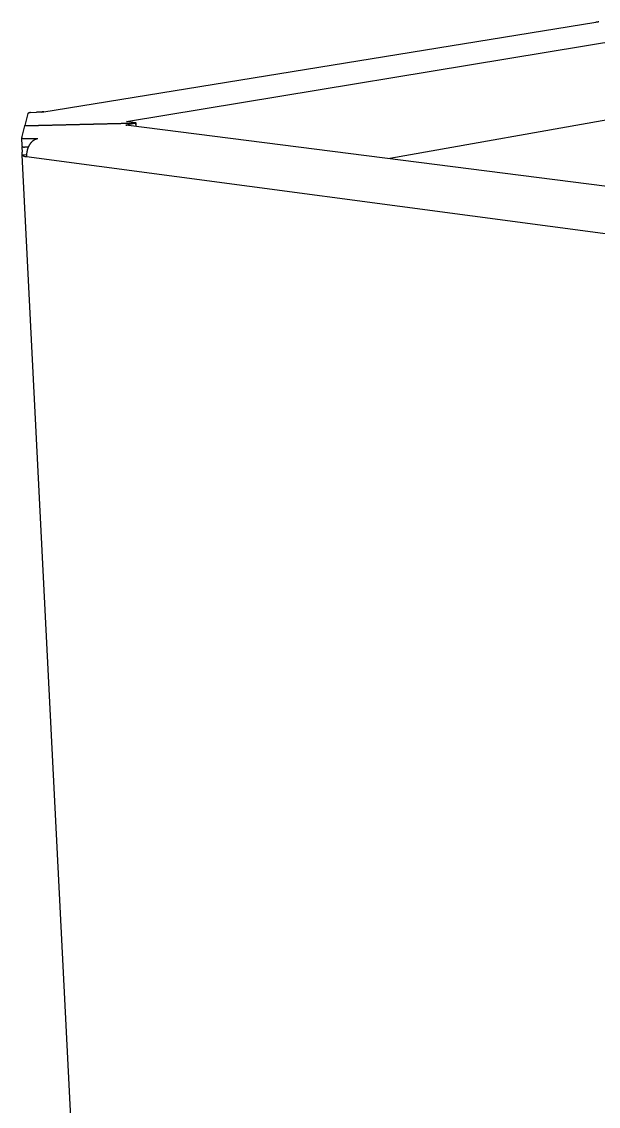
# Model space of a CAD drawing. Header units: millimetres. Extents: x -665 to 1920, y -373 to 1434.
# Drawn here: x -262.4 to -155.2, y 216.6 to 418.3 of the extents above; entities that cross this region are included whole.
import ezdxf

# ---------------------------------------------------------------- set-up
doc = ezdxf.new("R2010")
doc.units = ezdxf.units.MM
doc.header["$MEASUREMENT"] = 0
doc.layers.add('Domyślny', color=7, linetype='Continuous', true_color=0x000000)
doc.layers.add('Utwórz2D linie widoczne', color=7, linetype='Continuous', true_color=0x000000)

msp = doc.modelspace()

# ---------------------------------------------------------------- linework, layer by layer
at = {"layer": 'Domyślny'}
for p, q in [((-242.92, 399.76), (-140.62, 416.69)), ((-261.48, 393.23), (-18.23, 360.95))]:
    msp.add_line(p, q, dxfattribs=at)
at = {"layer": 'Utwórz2D linie widoczne'}
for p, q in [((-258.62, 401.53), (-155.65, 418.25)), ((-155.65, 418.25), (-155.54, 418.27)), ((-155.54, 418.27), (-155.42, 418.28)), ((-155.42, 418.28), (-155.3, 418.29)), ((-155.3, 418.29), (-155.18, 418.29)), ((-155.27, 418.29), (-155.26, 418.3)), ((-155.27, 418.29), (-155.27, 418.29)), ((-155.26, 418.3), (-155.25, 418.3)), ((-155.25, 418.3), (-155.24, 418.31)), ((-155.25, 418.3), (-155.25, 418.3)), ((-155.24, 418.31), (-155.23, 418.31)), ((-155.23, 418.31), (-155.22, 418.32)), ((-155.23, 418.31), (-155.23, 418.31)), ((-155.22, 418.32), (-155.21, 418.32)), ((-155.21, 418.32), (-155.2, 418.32)), ((-155.2, 418.32), (-155.2, 418.32)), ((-155.2, 418.32), (-155.19, 418.32)), ((-155.19, 418.32), (-155.18, 418.33)), ((-155.11, 418.3), (-155.18, 418.29)), ((-261.04, 401.37), (-261.06, 401.36)), ((-261.01, 401.38), (-261.04, 401.37)), ((-260.99, 401.39), (-261.01, 401.38)), ((-260.96, 401.39), (-260.99, 401.39)), ((-260.94, 401.4), (-260.96, 401.39)), ((-260.91, 401.4), (-260.94, 401.4)), ((-260.88, 401.41), (-260.91, 401.4)), ((-260.86, 401.41), (-260.88, 401.41)), ((-260.83, 401.41), (-260.86, 401.41)), ((-260.8, 401.41), (-260.83, 401.41)), ((-260.78, 401.41), (-260.8, 401.41)), ((-260.78, 401.41), (-259.66, 401.5)), ((-258.25, 401.53), (-259.66, 401.5)), ((-258.62, 401.53), (-258.67, 401.53)), ((-258.58, 401.54), (-258.62, 401.53)), ((-258.53, 401.54), (-258.58, 401.54)), ((-258.48, 401.54), (-258.53, 401.54)), ((-258.44, 401.55), (-258.48, 401.54)), ((-258.39, 401.55), (-258.44, 401.55)), ((-258.35, 401.54), (-258.39, 401.55)), ((-258.3, 401.54), (-258.35, 401.54)), ((-258.25, 401.53), (-258.3, 401.54)), ((-261.83, 398.98), (-241.39, 399.44)), ((-261.27, 401.24), (-261.82, 399.03)), ((-261.82, 399.03), (-241.38, 399.49)), ((-261.25, 401.26), (-261.27, 401.24)), ((-261.23, 401.27), (-261.25, 401.26)), ((-261.21, 401.29), (-261.23, 401.27)), ((-261.19, 401.3), (-261.21, 401.29)), ((-261.16, 401.32), (-261.19, 401.3)), ((-261.14, 401.33), (-261.16, 401.32)), ((-261.11, 401.34), (-261.14, 401.33)), ((-261.09, 401.35), (-261.11, 401.34)), ((-261.06, 401.36), (-261.09, 401.35)), ((-241.26, 399.4), (-243.02, 399.11)), ((-242.92, 399.76), (-242.86, 399.77)), ((-241.24, 399.54), (-242.92, 399.76)), ((-242.86, 399.77), (-242.82, 399.76)), ((-242.86, 399.75), (-242.86, 399.77)), ((-242.82, 399.76), (-242.77, 399.75)), ((-242.77, 399.75), (-242.73, 399.74)), ((-242.73, 399.74), (-242.68, 399.73)), ((-242.68, 399.73), (-242.64, 399.72)), ((-241.39, 399.44), (-241.36, 399.44)), ((-241.38, 399.49), (-241.35, 399.49)), ((-241.36, 399.44), (-241.34, 399.44)), ((-241.35, 399.49), (-241.31, 399.49)), ((-241.34, 399.44), (-241.31, 399.44)), ((-241.31, 399.49), (-241.28, 399.5)), ((-241.31, 399.44), (-241.28, 399.44)), ((-241.28, 399.5), (-241.24, 399.5)), ((-241.28, 399.44), (-241.25, 399.44)), ((-241.26, 399.39), (-241.26, 399.4)), ((-241.26, 399.4), (-241.26, 399.4)), ((-241.26, 399.4), (-241.26, 399.4)), ((-241.26, 399.4), (-241.26, 399.4)), ((-241.25, 399.39), (-241.26, 399.39)), ((-241.26, 399.39), (-241.26, 399.39)), ((-241.26, 399.39), (-241.26, 399.39)), ((-241.26, 399.39), (-241.26, 399.39)), ((-241.26, 399.39), (-241.26, 399.39)), ((-241.25, 399.44), (-241.25, 399.44)), ((-241.25, 399.44), (-241.25, 399.44)), ((-241.25, 399.44), (-241.25, 399.44)), ((-241.25, 399.44), (-241.25, 399.44)), ((-241.25, 399.44), (-241.25, 399.44)), ((-241.25, 399.44), (-241.25, 399.44)), ((-241.25, 399.44), (-241.25, 399.44)), ((-241.25, 399.44), (-241.25, 399.44)), ((-241.25, 399.44), (-241.25, 399.44)), ((-241.25, 399.44), (-241.24, 399.44)), ((-241.25, 399.38), (-241.25, 399.39)), ((-241.25, 399.39), (-241.25, 399.39)), ((-241.25, 399.39), (-241.25, 399.39)), ((-241.25, 399.39), (-241.25, 399.39)), ((-241.25, 399.39), (-241.25, 399.39)), ((-241.25, 399.39), (-241.25, 399.39)), ((-241.25, 399.39), (-241.25, 399.39)), ((-241.25, 399.39), (-241.25, 399.39)), ((-241.24, 399.38), (-241.25, 399.38)), ((-241.25, 399.38), (-241.25, 399.38)), ((-241.24, 399.54), (-241.24, 399.55)), ((-241.24, 399.55), (-241.23, 399.55)), ((-241.24, 399.54), (-241.24, 399.54)), ((-241.24, 399.54), (-241.24, 399.54)), ((-241.24, 399.49), (-241.24, 399.5)), ((-241.24, 399.5), (-241.24, 399.5)), ((-241.24, 399.5), (-241.24, 399.5)), ((-241.24, 399.5), (-241.24, 399.5)), ((-241.24, 399.5), (-241.24, 399.5)), ((-241.24, 399.5), (-241.24, 399.5)), ((-241.24, 399.5), (-241.24, 399.5)), ((-241.24, 399.5), (-241.24, 399.5)), ((-241.23, 399.49), (-241.24, 399.49)), ((-241.24, 399.49), (-241.24, 399.49)), ((-241.24, 399.49), (-241.24, 399.49)), ((-241.24, 399.49), (-241.24, 399.49)), ((-241.24, 399.49), (-241.24, 399.49)), ((-241.24, 399.44), (-241.24, 399.45)), ((-241.24, 399.45), (-241.24, 399.45)), ((-241.24, 399.45), (-241.24, 399.45)), ((-241.24, 399.45), (-241.24, 399.45)), ((-241.24, 399.45), (-241.24, 399.45)), ((-241.24, 399.45), (-241.24, 399.45)), ((-241.24, 399.45), (-241.24, 399.45)), ((-241.24, 399.45), (-241.24, 399.45)), ((-241.24, 399.45), (-241.23, 399.45)), ((-241.23, 399.38), (-241.24, 399.38)), ((-241.24, 399.38), (-241.24, 399.38)), ((-241.24, 399.38), (-241.24, 399.38)), ((-241.24, 399.38), (-241.24, 399.38)), ((-241.24, 399.38), (-241.24, 399.38)), ((-241.24, 399.38), (-241.24, 399.38)), ((-241.24, 399.38), (-241.24, 399.38)), ((-241.24, 399.38), (-241.24, 399.38)), ((-241.24, 399.38), (-241.24, 399.38)), ((-241.23, 399.55), (-241.23, 399.55)), ((-241.23, 399.55), (-241.23, 399.55)), ((-241.23, 399.55), (-241.23, 399.55)), ((-241.23, 399.55), (-241.23, 399.55)), ((-241.23, 399.55), (-241.23, 399.55)), ((-241.23, 399.55), (-241.23, 399.55)), ((-241.23, 399.55), (-241.23, 399.55)), ((-241.23, 399.55), (-241.23, 399.55)), ((-241.23, 399.55), (-241.23, 399.55)), ((-241.23, 399.55), (-241.22, 399.55)), ((-241.22, 399.49), (-241.23, 399.49)), ((-241.23, 399.49), (-241.23, 399.49)), ((-241.23, 399.49), (-241.23, 399.49)), ((-241.23, 399.49), (-241.23, 399.49)), ((-241.23, 399.49), (-241.23, 399.49)), ((-241.23, 399.49), (-241.23, 399.49)), ((-241.23, 399.49), (-241.23, 399.49)), ((-241.23, 399.49), (-241.23, 399.49)), ((-241.23, 399.49), (-241.23, 399.49)), ((-241.23, 399.49), (-241.23, 399.49)), ((-241.23, 399.45), (-241.23, 399.45)), ((-241.23, 399.45), (-241.23, 399.45)), ((-241.23, 399.45), (-241.23, 399.45)), ((-241.23, 399.45), (-241.23, 399.45)), ((-241.23, 399.45), (-241.23, 399.45)), ((-241.23, 399.45), (-241.23, 399.45)), ((-241.23, 399.45), (-241.23, 399.45)), ((-241.23, 399.45), (-241.23, 399.45)), ((-241.23, 399.45), (-241.22, 399.45)), ((-241.22, 399.38), (-241.23, 399.38)), ((-241.23, 399.38), (-241.23, 399.38)), ((-241.23, 399.38), (-241.23, 399.38)), ((-241.23, 399.38), (-241.23, 399.38)), ((-241.23, 399.38), (-241.23, 399.38)), ((-241.23, 399.38), (-241.23, 399.38)), ((-241.23, 399.38), (-241.23, 399.38)), ((-241.23, 399.38), (-241.23, 399.38)), ((-241.23, 399.38), (-241.23, 399.38)), ((-241.22, 399.55), (-241.22, 399.55)), ((-241.22, 399.55), (-241.22, 399.55)), ((-241.22, 399.55), (-241.22, 399.55)), ((-241.22, 399.55), (-241.22, 399.55)), ((-241.22, 399.55), (-241.22, 399.55)), ((-241.22, 399.55), (-241.22, 399.55)), ((-241.22, 399.55), (-241.22, 399.55)), ((-241.22, 399.55), (-241.22, 399.55)), ((-241.22, 399.55), (-241.21, 399.55)), ((-241.21, 399.49), (-241.22, 399.49)), ((-241.22, 399.49), (-241.22, 399.49)), ((-241.22, 399.49), (-241.22, 399.49)), ((-241.22, 399.49), (-241.22, 399.49)), ((-241.22, 399.49), (-241.22, 399.49)), ((-241.22, 399.49), (-241.22, 399.49)), ((-241.22, 399.49), (-241.22, 399.49)), ((-241.22, 399.49), (-241.22, 399.49)), ((-241.22, 399.49), (-241.22, 399.49)), ((-241.22, 399.45), (-241.22, 399.45)), ((-241.22, 399.45), (-241.22, 399.45)), ((-241.22, 399.45), (-241.22, 399.45)), ((-241.22, 399.45), (-241.22, 399.44)), ((-241.22, 399.44), (-241.22, 399.44)), ((-241.22, 399.44), (-241.22, 399.44)), ((-241.22, 399.44), (-241.22, 399.44)), ((-241.22, 399.44), (-241.22, 399.44)), ((-241.22, 399.44), (-241.22, 399.44)), ((-241.22, 399.44), (-241.21, 399.44)), ((-241.21, 399.39), (-241.22, 399.39)), ((-241.22, 399.39), (-241.22, 399.39)), ((-241.22, 399.39), (-241.22, 399.39)), ((-241.22, 399.39), (-241.22, 399.38)), ((-241.22, 399.38), (-241.22, 399.38)), ((-241.22, 399.38), (-241.22, 399.38)), ((-241.22, 399.38), (-241.22, 399.38)), ((-241.22, 399.38), (-241.22, 399.38)), ((-241.22, 399.38), (-241.22, 399.38)), ((-241.21, 399.55), (-241.21, 399.55)), ((-241.21, 399.55), (-241.21, 399.55)), ((-241.21, 399.55), (-241.21, 399.55)), ((-241.21, 399.55), (-241.21, 399.55)), ((-241.21, 399.55), (-241.21, 399.55)), ((-241.21, 399.55), (-241.21, 399.55)), ((-241.21, 399.55), (-241.21, 399.55)), ((-241.21, 399.55), (-241.21, 399.55)), ((-241.21, 399.55), (-241.2, 399.55)), ((-241.2, 399.49), (-241.21, 399.49)), ((-241.21, 399.49), (-241.21, 399.49)), ((-241.21, 399.49), (-241.21, 399.49)), ((-241.21, 399.49), (-241.21, 399.49)), ((-241.21, 399.49), (-241.21, 399.49)), ((-241.21, 399.49), (-241.21, 399.49)), ((-241.21, 399.49), (-241.21, 399.49)), ((-241.21, 399.49), (-241.21, 399.49)), ((-241.21, 399.44), (-241.21, 399.44)), ((-241.21, 399.44), (-241.21, 399.44)), ((-241.21, 399.44), (-241.21, 399.44)), ((-241.21, 399.44), (-241.21, 399.44)), ((-241.21, 399.44), (-241.21, 399.44)), ((-241.21, 399.44), (-241.21, 399.44)), ((-241.21, 399.44), (-241.21, 399.44)), ((-241.21, 399.44), (-241.21, 399.44)), ((-241.21, 399.44), (-241.21, 399.43)), ((-241.21, 399.43), (-241.21, 399.43)), ((-241.21, 399.43), (-241.21, 399.43)), ((-241.21, 399.43), (-241.2, 399.43)), ((-241.2, 399.4), (-241.21, 399.4)), ((-241.21, 399.4), (-241.21, 399.4)), ((-241.21, 399.4), (-241.21, 399.39)), ((-241.21, 399.39), (-241.21, 399.39)), ((-241.21, 399.39), (-241.21, 399.39)), ((-241.21, 399.39), (-241.21, 399.39)), ((-241.21, 399.39), (-241.21, 399.39)), ((-241.21, 399.39), (-241.21, 399.39)), ((-241.21, 399.39), (-241.21, 399.39)), ((-241.21, 399.39), (-241.21, 399.39)), ((-241.21, 399.39), (-241.21, 399.39)), ((-241.21, 399.39), (-241.21, 399.39)), ((-241.21, 399.39), (-241.21, 399.39)), ((-241.2, 399.55), (-241.2, 399.55)), ((-241.2, 399.55), (-241.2, 399.55)), ((-241.2, 399.55), (-241.2, 399.55)), ((-241.2, 399.55), (-241.2, 399.55)), ((-241.2, 399.55), (-241.2, 399.55)), ((-241.2, 399.55), (-241.2, 399.55)), ((-241.2, 399.55), (-241.2, 399.55)), ((-241.2, 399.55), (-241.2, 399.54)), ((-241.2, 399.54), (-241.2, 399.54)), ((-241.2, 399.54), (-241.19, 399.54)), ((-241.19, 399.49), (-241.2, 399.49)), ((-241.2, 399.49), (-241.2, 399.49)), ((-241.2, 399.49), (-241.2, 399.49)), ((-241.2, 399.49), (-241.2, 399.49)), ((-241.2, 399.49), (-241.2, 399.49)), ((-241.2, 399.49), (-241.2, 399.49)), ((-241.2, 399.49), (-241.2, 399.49)), ((-241.2, 399.49), (-241.2, 399.49)), ((-241.2, 399.49), (-241.2, 399.49)), ((-241.2, 399.49), (-241.2, 399.49)), ((-241.2, 399.49), (-241.2, 399.49)), ((-241.2, 399.43), (-241.2, 399.43)), ((-241.2, 399.43), (-241.2, 399.43)), ((-241.2, 399.43), (-241.2, 399.43)), ((-241.2, 399.43), (-241.2, 399.43)), ((-241.2, 399.43), (-241.2, 399.43)), ((-241.2, 399.43), (-241.2, 399.43)), ((-241.2, 399.43), (-241.2, 399.42)), ((-241.2, 399.42), (-241.18, 398.94)), ((-241.2, 399.42), (-241.2, 399.42)), ((-241.2, 399.42), (-241.2, 399.42)), ((-241.2, 399.42), (-241.2, 399.42)), ((-241.2, 399.42), (-241.2, 399.42)), ((-241.2, 399.42), (-241.2, 399.42)), ((-241.2, 399.42), (-241.2, 399.42)), ((-241.2, 399.42), (-241.2, 399.42)), ((-241.2, 399.42), (-241.2, 399.42)), ((-241.2, 399.42), (-241.2, 399.41)), ((-241.2, 399.41), (-241.2, 399.41)), ((-241.2, 399.41), (-241.2, 399.41)), ((-241.2, 399.41), (-241.2, 399.41)), ((-241.2, 399.41), (-241.2, 399.41)), ((-241.2, 399.41), (-241.2, 399.41)), ((-241.2, 399.41), (-241.2, 399.41)), ((-241.2, 399.41), (-241.2, 399.41)), ((-241.2, 399.41), (-241.2, 399.41)), ((-241.2, 399.41), (-241.2, 399.4)), ((-241.2, 399.4), (-241.2, 399.4)), ((-241.2, 399.4), (-241.2, 399.4)), ((-241.2, 399.4), (-241.2, 399.4)), ((-241.2, 399.4), (-241.2, 399.4)), ((-241.2, 399.4), (-241.2, 399.4)), ((-241.2, 399.4), (-241.2, 399.4)), ((-241.2, 399.4), (-241.2, 399.4)), ((-241.19, 399.54), (-241.19, 399.54)), ((-241.19, 399.54), (-241.19, 399.54)), ((-241.19, 399.54), (-241.19, 399.54)), ((-241.19, 399.54), (-241.19, 399.54)), ((-241.19, 399.54), (-241.19, 399.54)), ((-241.19, 399.54), (-241.19, 399.54)), ((-241.19, 399.54), (-241.19, 399.54)), ((-241.19, 399.54), (-241.19, 399.54)), ((-241.19, 399.54), (-241.19, 399.54)), ((-241.19, 399.54), (-241.19, 399.53)), ((-241.19, 399.53), (-241.19, 399.53)), ((-241.19, 399.53), (-241.19, 399.53)), ((-241.19, 399.53), (-241.19, 399.53)), ((-241.19, 399.53), (-241.19, 399.53)), ((-241.19, 399.53), (-241.19, 399.53)), ((-241.19, 399.53), (-241.18, 399.53)), ((-241.18, 399.51), (-241.19, 399.51)), ((-241.19, 399.51), (-241.19, 399.51)), ((-241.19, 399.51), (-241.19, 399.51)), ((-241.19, 399.51), (-241.19, 399.51)), ((-241.19, 399.51), (-241.19, 399.5)), ((-241.19, 399.5), (-241.19, 399.5)), ((-241.19, 399.5), (-241.19, 399.5)), ((-241.19, 399.5), (-241.19, 399.5)), ((-241.19, 399.5), (-241.19, 399.5)), ((-241.19, 399.5), (-241.19, 399.5)), ((-241.19, 399.5), (-241.19, 399.5)), ((-241.19, 399.5), (-241.19, 399.5)), ((-241.19, 399.5), (-241.19, 399.5)), ((-241.19, 399.5), (-241.19, 399.5)), ((-241.19, 399.5), (-241.19, 399.5)), ((-241.19, 399.5), (-241.19, 399.49)), ((-241.18, 399.53), (-241.18, 399.53)), ((-241.18, 399.53), (-241.18, 399.53)), ((-241.18, 399.53), (-241.18, 399.52)), ((-241.18, 399.52), (-241.16, 398.94)), ((-241.18, 399.52), (-241.18, 399.52)), ((-241.18, 399.52), (-241.18, 399.52)), ((-241.18, 399.52), (-241.18, 399.52)), ((-241.18, 399.52), (-241.18, 399.52)), ((-241.18, 399.52), (-241.18, 399.52)), ((-241.18, 399.52), (-241.18, 399.52)), ((-241.18, 399.52), (-241.18, 399.52)), ((-241.18, 399.52), (-241.18, 399.52)), ((-241.18, 399.52), (-241.18, 399.51)), ((-241.18, 399.51), (-241.18, 399.51)), ((-241.18, 399.51), (-241.18, 399.51)), ((-241.18, 399.51), (-241.18, 399.51)), ((-241.18, 399.51), (-241.18, 399.51)), ((-148.7, 400.91), (-193.96, 392.9)), ((-262.39, 396.73), (-261.83, 398.98)), ((-261.82, 398.98), (-261.82, 399.03)), ((-243.02, 399.11), (-242.97, 399.1)), ((-242.97, 399.1), (-242.92, 399.11)), ((-242.92, 399.11), (-242.87, 399.11)), ((-242.87, 399.11), (-242.81, 399.12)), ((-242.81, 399.12), (-242.76, 399.12)), ((-242.76, 399.12), (-242.71, 399.12)), ((-242.71, 399.12), (-242.66, 399.12)), ((-242.66, 399.12), (-242.61, 399.12)), ((-242.61, 399.12), (-242.55, 399.11)), ((-242.55, 399.11), (-242.5, 399.11)), ((-242.5, 399.11), (-1.94, 368.34)), ((-262.38, 396.72), (-262.39, 396.73)), ((-262.31, 395.16), (-262.39, 396.71)), ((-262.36, 396.7), (-262.38, 396.72)), ((-262.35, 396.69), (-262.36, 396.7)), ((-262.34, 396.68), (-262.35, 396.69)), ((-262.33, 396.67), (-262.34, 396.68)), ((-262.32, 396.66), (-262.33, 396.67)), ((-262.3, 396.65), (-262.32, 396.66)), ((-262.29, 396.64), (-262.3, 396.65)), ((-262.28, 396.63), (-262.29, 396.64)), ((-262.26, 396.63), (-262.28, 396.63)), ((-262.25, 396.62), (-262.26, 396.63)), ((-262.24, 396.61), (-262.25, 396.62)), ((-262.22, 396.6), (-262.24, 396.61)), ((-262.21, 396.6), (-262.22, 396.6)), ((-262.19, 396.59), (-262.21, 396.6)), ((-262.18, 396.59), (-262.19, 396.59)), ((-262.16, 396.58), (-262.18, 396.59)), ((-262.15, 396.58), (-262.16, 396.58)), ((-262.13, 396.57), (-262.15, 396.58)), ((-262.12, 396.57), (-262.13, 396.57)), ((-262.1, 396.57), (-262.12, 396.57)), ((-262.09, 396.57), (-262.1, 396.57)), ((-262.07, 396.57), (-262.09, 396.57)), ((-262.05, 396.56), (-262.07, 396.57)), ((-262.04, 396.56), (-262.05, 396.56)), ((-262.02, 396.56), (-262.04, 396.56)), ((-262.01, 396.56), (-262.02, 396.56)), ((-261.99, 396.57), (-262.01, 396.56)), ((-261.98, 396.57), (-261.99, 396.57)), ((-261.96, 396.57), (-261.98, 396.57)), ((-260.85, 396.53), (-261.96, 396.57)), ((-260.98, 395.37), (-261.01, 395.31)), ((-260.94, 395.43), (-260.98, 395.37)), ((-260.9, 395.49), (-260.94, 395.43)), ((-260.86, 395.55), (-260.9, 395.49)), ((-260.82, 395.61), (-260.86, 395.55)), ((-259.41, 396.56), (-260.85, 396.53)), ((-260.78, 395.66), (-260.82, 395.61)), ((-260.74, 395.72), (-260.78, 395.66)), ((-260.69, 395.77), (-260.74, 395.72)), ((-260.65, 395.82), (-260.69, 395.77)), ((-260.6, 395.87), (-260.65, 395.82)), ((-260.56, 395.92), (-260.6, 395.87)), ((-260.51, 395.97), (-260.56, 395.92)), ((-260.46, 396.02), (-260.51, 395.97)), ((-260.42, 396.06), (-260.46, 396.02)), ((-260.37, 396.1), (-260.42, 396.06)), ((-260.32, 396.14), (-260.37, 396.1)), ((-260.27, 396.18), (-260.32, 396.14)), ((-260.22, 396.22), (-260.27, 396.18)), ((-260.17, 396.25), (-260.22, 396.22)), ((-260.12, 396.28), (-260.17, 396.25)), ((-260.07, 396.31), (-260.12, 396.28)), ((-260.02, 396.34), (-260.07, 396.31)), ((-259.97, 396.37), (-260.02, 396.34)), ((-259.92, 396.4), (-259.97, 396.37)), ((-259.86, 396.42), (-259.92, 396.4)), ((-259.81, 396.44), (-259.86, 396.42)), ((-259.76, 396.46), (-259.81, 396.44)), ((-259.71, 396.48), (-259.76, 396.46)), ((-259.66, 396.5), (-259.71, 396.48)), ((-259.61, 396.51), (-259.66, 396.5)), ((-259.56, 396.53), (-259.61, 396.51)), ((-259.51, 396.54), (-259.56, 396.53)), ((-259.46, 396.55), (-259.51, 396.54)), ((-259.41, 396.56), (-259.46, 396.55)), ((-262.29, 395.13), (-262.33, 394.97)), ((-262.33, 394.97), (-262.32, 394.08)), ((-262.29, 393.53), (-262.32, 394.08)), ((-262.31, 395.17), (-262.31, 395.16)), ((-262.31, 395.16), (-262.29, 395.15)), ((-246.75, 84.99), (-262.3, 393.51)), ((-262.29, 395.15), (-262.28, 395.14)), ((-261.49, 393.55), (-262.29, 393.53)), ((-262.28, 393.51), (-262.29, 393.53)), ((-262.28, 395.14), (-262.27, 395.12)), ((-262.25, 393.48), (-262.28, 393.51)), ((-262.27, 395.12), (-262.25, 395.11)), ((-262.25, 395.11), (-262.24, 395.1)), ((-262.23, 393.46), (-262.25, 393.48)), ((-262.24, 395.1), (-262.22, 395.09)), ((-262.21, 393.44), (-262.23, 393.46)), ((-262.22, 395.09), (-262.2, 395.08)), ((-262.19, 393.42), (-262.21, 393.44)), ((-262.2, 395.08), (-262.19, 395.07)), ((-262.19, 395.07), (-262.17, 395.06)), ((-262.17, 393.4), (-262.19, 393.42)), ((-262.17, 395.06), (-262.15, 395.06)), ((-262.14, 393.39), (-262.17, 393.4)), ((-262.15, 395.06), (-262.14, 395.05)), ((-262.14, 395.05), (-262.12, 395.04)), ((-262.12, 393.37), (-262.14, 393.39)), ((-262.12, 395.04), (-262.1, 395.04)), ((-262.09, 393.35), (-262.12, 393.37)), ((-262.1, 395.04), (-262.08, 395.03)), ((-262.07, 393.34), (-262.09, 393.35)), ((-262.08, 395.03), (-262.07, 395.03)), ((-262.07, 395.03), (-262.05, 395.02)), ((-262.04, 393.32), (-262.07, 393.34)), ((-262.05, 395.02), (-262.03, 395.02)), ((-262.01, 393.31), (-262.04, 393.32)), ((-262.03, 395.02), (-262.01, 395.02)), ((-262.01, 395.02), (-261.99, 395.01)), ((-261.99, 393.29), (-262.01, 393.31)), ((-261.99, 395.01), (-261.97, 395.01)), ((-261.97, 395.01), (-261.96, 395.01)), ((-261.96, 395.01), (-261.94, 395.01)), ((-261.94, 395.01), (-261.92, 395.01)), ((-261.92, 395.01), (-261.9, 395.01)), ((-261.9, 395.01), (-261.88, 395.01)), ((-261.18, 394.97), (-261.88, 395.01)), ((-261.48, 393.63), (-261.49, 393.49)), ((-261.49, 393.49), (-261.49, 393.36)), ((-261.49, 393.36), (-261.48, 393.23)), ((-261.47, 393.77), (-261.48, 393.63)), ((-261.46, 393.91), (-261.47, 393.84)), ((-261.47, 393.84), (-261.47, 393.77)), ((-261.45, 393.98), (-261.46, 393.91)), ((-261.44, 394.06), (-261.45, 393.98)), ((-261.43, 394.13), (-261.44, 394.06)), ((-261.41, 394.2), (-261.43, 394.13)), ((-261.4, 394.27), (-261.41, 394.2)), ((-261.38, 394.34), (-261.4, 394.27)), ((-261.37, 394.42), (-261.38, 394.34)), ((-261.35, 394.49), (-261.37, 394.42)), ((-261.33, 394.56), (-261.35, 394.49)), ((-261.3, 394.63), (-261.33, 394.56)), ((-261.28, 394.7), (-261.3, 394.63)), ((-261.26, 394.77), (-261.28, 394.7)), ((-261.23, 394.84), (-261.26, 394.77)), ((-261.2, 394.91), (-261.23, 394.84)), ((-261.18, 394.98), (-261.2, 394.91)), ((-261.15, 395.04), (-261.18, 394.98)), ((-261.11, 395.11), (-261.15, 395.04)), ((-261.08, 395.18), (-261.11, 395.11)), ((-261.05, 395.24), (-261.08, 395.18)), ((-261.01, 395.31), (-261.05, 395.24)), ((-261.96, 393.28), (-261.99, 393.29)), ((-261.93, 393.27), (-261.96, 393.28)), ((-261.9, 393.26), (-261.93, 393.27)), ((-261.87, 393.25), (-261.9, 393.26)), ((-261.84, 393.24), (-261.87, 393.25)), ((-261.81, 393.24), (-261.84, 393.24)), ((-261.78, 393.23), (-261.81, 393.24)), ((-261.76, 393.22), (-261.78, 393.23)), ((-261.73, 393.22), (-261.76, 393.22)), ((-261.7, 393.22), (-261.73, 393.22)), ((-261.67, 393.22), (-261.7, 393.22)), ((-261.63, 393.22), (-261.67, 393.22)), ((-261.6, 393.22), (-261.63, 393.22)), ((-261.57, 393.22), (-261.6, 393.22)), ((-261.54, 393.22), (-261.57, 393.22)), ((-261.51, 393.22), (-261.54, 393.22)), ((-261.48, 393.23), (-261.51, 393.22))]:
    msp.add_line(p, q, dxfattribs=at)

doc.saveas('drawing.dxf')
